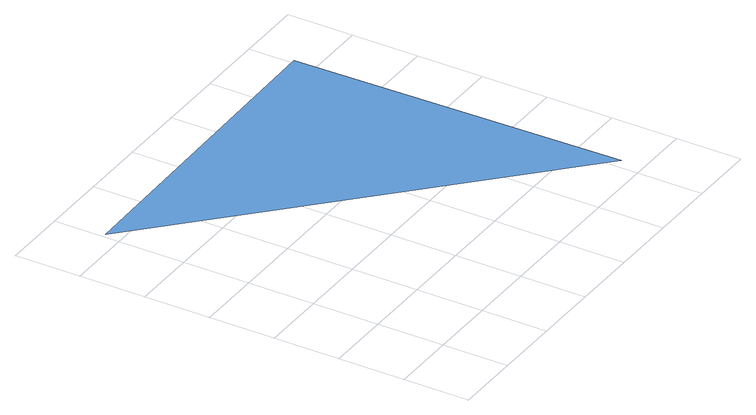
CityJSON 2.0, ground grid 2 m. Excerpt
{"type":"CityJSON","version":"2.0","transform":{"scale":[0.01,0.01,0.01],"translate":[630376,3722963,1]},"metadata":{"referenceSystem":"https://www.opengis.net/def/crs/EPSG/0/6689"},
"CityObjects":{
"waterbody1":{"type":"WaterBody","attributes":{"name":"福岡県津波浸水想定図","class":"1140","function":"2","WaterBodyTsunamiRiskAttribute.description":"1","WaterBodyTsunamiRiskAttribute.rank":"1"},"geometry":[{"type":"MultiSurface","lod":"1","boundaries":[[[0,1,2]]]}]}
},
"vertices":[
[14,1050,85],[1033,69,85],[1014,1069,85]
]}
